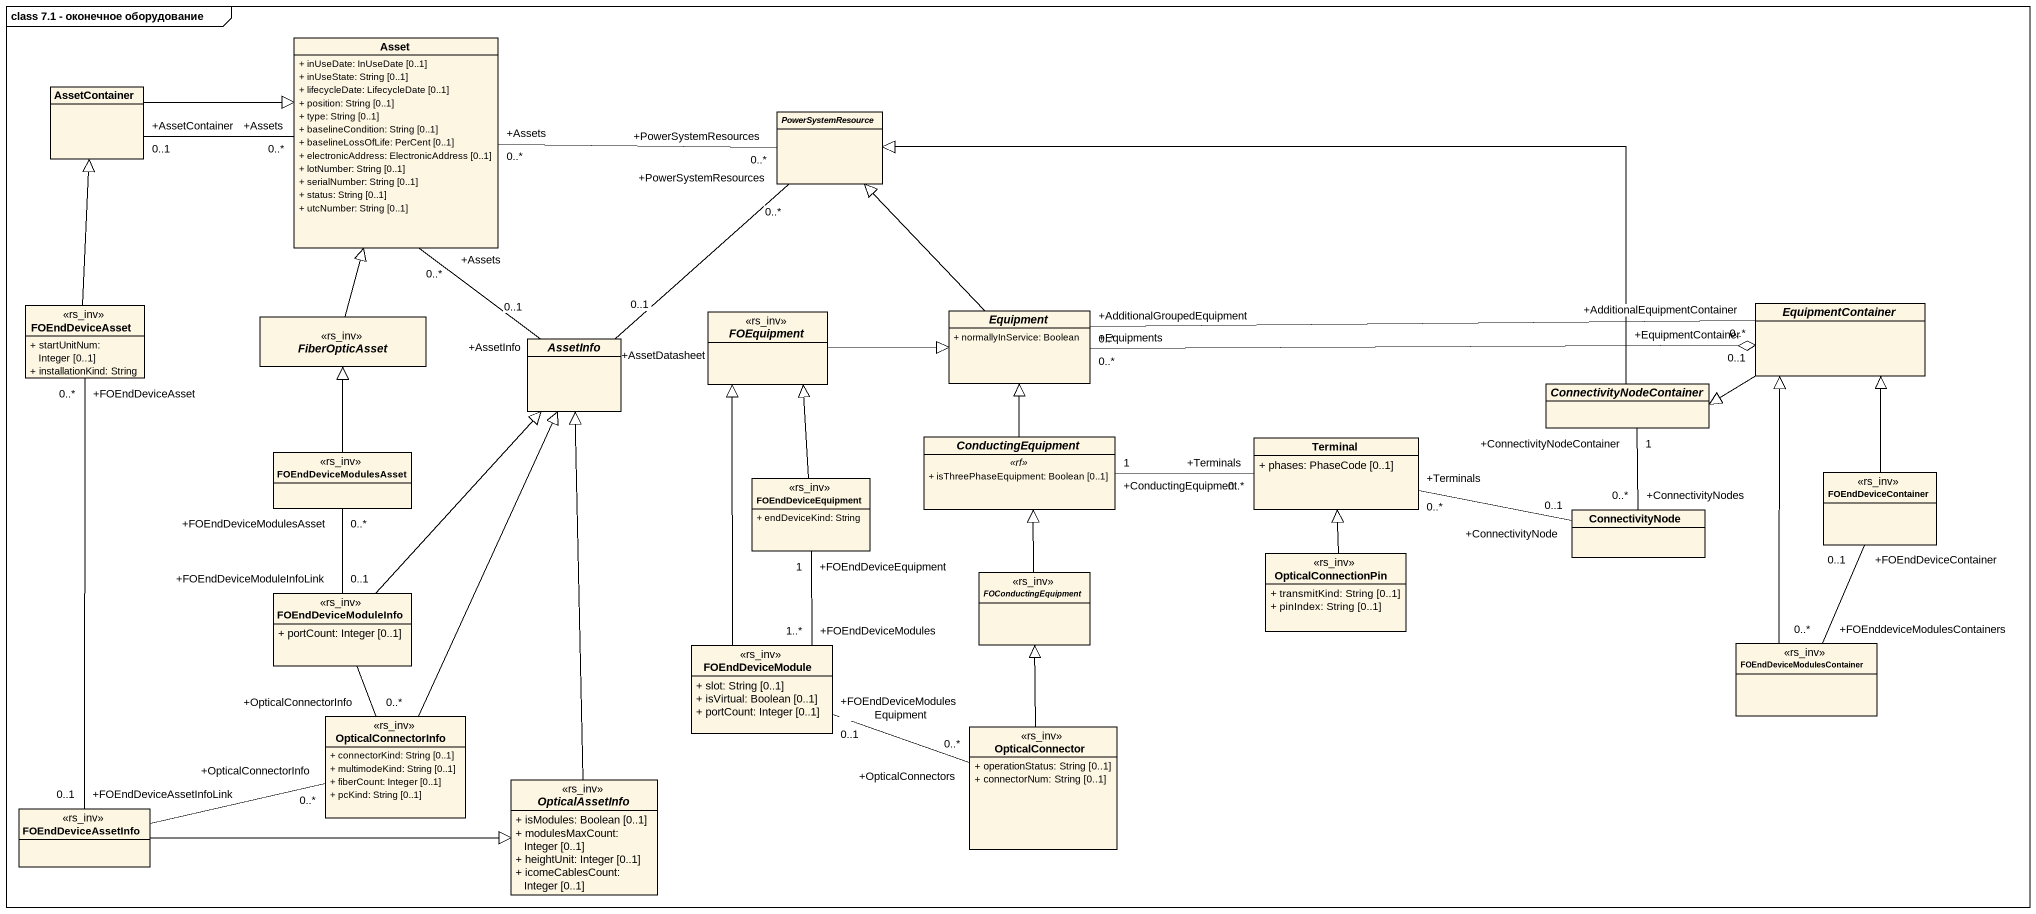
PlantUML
@startuml
mainframe class 7.1 - оконечное оборудование
hide circle
hide empty members
skinparam classAttributeIconSize 0
class Asset {
  + inUseDate: InUseDate [0..1]
  + inUseState: String [0..1]
  + lifecycleDate: LifecycleDate [0..1]
  + position: String [0..1]
  + type: String [0..1]
  + baselineCondition: String [0..1]
  + baselineLossOfLife: PerCent [0..1]
  + electronicAddress: ElectronicAddress [0..1]
  + lotNumber: String [0..1]
  + serialNumber: String [0..1]
  + status: String [0..1]
  + utcNumber: String [0..1]
}
class AssetContainer
abstract class PowerSystemResource
class FOEndDeviceAsset <<rs_inv>> {
  + startUnitNum: Integer [0..1]
  + installationKind: String
}
abstract class FiberOpticAsset <<rs_inv>>
abstract class FOEquipment <<rs_inv>>
abstract class Equipment {
  + normallyInService: Boolean
}
abstract class EquipmentContainer
abstract class AssetInfo
abstract class ConnectivityNodeContainer
class FOEndDeviceModulesAsset <<rs_inv>>
abstract class ConductingEquipment {
  .. <<rf>> ..
  + isThreePhaseEquipment: Boolean [0..1]
}
class Terminal {
  + phases: PhaseCode [0..1]
}
class FOEndDeviceEquipment <<rs_inv>> {
  + endDeviceKind: String
}
class FOEndDeviceContainer <<rs_inv>>
class ConnectivityNode
class FOEndDeviceModuleInfo <<rs_inv>> {
  + portCount: Integer [0..1]
}
abstract class FOConductingEquipment <<rs_inv>>
class OpticalConnectionPin <<rs_inv>> {
  + transmitKind: String [0..1]
  + pinIndex: String [0..1]
}
class FOEndDeviceModule <<rs_inv>> {
  + slot: String [0..1]
  + isVirtual: Boolean [0..1]
  + portCount: Integer [0..1]
}
class FOEndDeviceModulesContainer <<rs_inv>>
class OpticalConnectorInfo <<rs_inv>> {
  + connectorKind: String [0..1]
  + multimodeKind: String [0..1]
  + fiberCount: Integer [0..1]
  + pcKind: String [0..1]
}
class OpticalConnector <<rs_inv>> {
  + operationStatus: String [0..1]
  + connectorNum: String [0..1]
}
abstract class OpticalAssetInfo <<rs_inv>> {
  + isModules: Boolean [0..1]
  + modulesMaxCount: Integer [0..1]
  + heightUnit: Integer [0..1]
  + icomeCablesCount: Integer [0..1]
}
class FOEndDeviceAssetInfo <<rs_inv>>
Asset "+Assets\n0..*" -left- "+AssetContainer\n0..1" AssetContainer
Asset "+Assets\n0..*" -right- "+PowerSystemResources\n0..*" PowerSystemResource
Asset "+Assets\n0..*" -- "+AssetInfo\n0..1" AssetInfo
AssetContainer -right-|> Asset
FOEndDeviceAsset -up-|> AssetContainer
FOEndDeviceAsset "+FOEndDeviceAsset\n0..*" -- "+FOEndDeviceAssetInfoLink\n0..1" FOEndDeviceAssetInfo
FiberOpticAsset -up-|> Asset
FOEquipment -right-|> Equipment
Equipment -up-|> PowerSystemResource
EquipmentContainer "+EquipmentContainer\n0..1" o-left- "+Equipments\n0..*" Equipment
EquipmentContainer "+AdditionalEquipmentContainer\n0..*" -left- "+AdditionalGroupedEquipment\n0..*" Equipment
EquipmentContainer -left-|> ConnectivityNodeContainer
AssetInfo "+AssetDatasheet\n0..1" -up- "+PowerSystemResources\n0..*" PowerSystemResource
ConnectivityNodeContainer -left-|> PowerSystemResource
FOEndDeviceModulesAsset -up-|> FiberOpticAsset
FOEndDeviceModulesAsset "+FOEndDeviceModulesAsset\n0..*" -- "+FOEndDeviceModuleInfoLink\n0..1" FOEndDeviceModuleInfo
ConductingEquipment -up-|> Equipment
Terminal "+Terminals\n0..*" -left- "+ConductingEquipment\n1" ConductingEquipment
Terminal "+Terminals\n0..*" -right- "+ConnectivityNode\n0..1" ConnectivityNode
FOEndDeviceEquipment -up-|> FOEquipment
FOEndDeviceEquipment "+FOEndDeviceEquipment\n1" -- "+FOEndDeviceModules\n1..*" FOEndDeviceModule
FOEndDeviceContainer -up-|> EquipmentContainer
FOEndDeviceContainer "+FOEndDeviceContainer\n0..1" -- "+FOEnddeviceModulesContainers\n0..*" FOEndDeviceModulesContainer
ConnectivityNode "+ConnectivityNodes\n0..*" -up- "+ConnectivityNodeContainer\n1" ConnectivityNodeContainer
FOEndDeviceModuleInfo -up-|> AssetInfo
FOEndDeviceModuleInfo -- "+OpticalConnectorInfo\n0..*" OpticalConnectorInfo
FOConductingEquipment -up-|> ConductingEquipment
OpticalConnectionPin -up-|> Terminal
FOEndDeviceModule -up-|> FOEquipment
FOEndDeviceModule "+FOEndDeviceModulesEquipment\n0..1" -right- "+OpticalConnectors\n0..*" OpticalConnector
FOEndDeviceModulesContainer -up-|> EquipmentContainer
OpticalConnectorInfo -up-|> AssetInfo
OpticalConnector -up-|> FOConductingEquipment
OpticalAssetInfo -up-|> AssetInfo
FOEndDeviceAssetInfo -right- "+OpticalConnectorInfo\n0..*" OpticalConnectorInfo
FOEndDeviceAssetInfo -right-|> OpticalAssetInfo
@enduml
